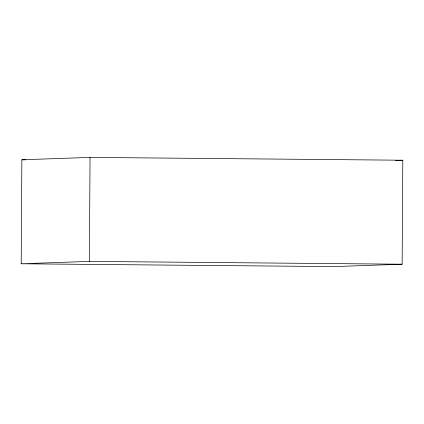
<?xml version="1.0" encoding="UTF-8"?>
<svg xmlns="http://www.w3.org/2000/svg" width="424" height="424" viewBox="0 0 424 424"><rect width="100%" height="100%" fill="white"/><g stroke="black" fill="none" stroke-linecap="round" stroke-linejoin="round"><path stroke-width="0.64" d="M21.2 263.776L21.852 159.784L90.036 157.405L402.8 160.224L402.148 264.216L333.964 266.595L21.2 263.776L89.385 261.396L402.148 264.216M89.385 261.396L90.036 157.405M395.518 160.479L402.8 160.224M21.852 159.784L25.816 159.816"/></g></svg>
